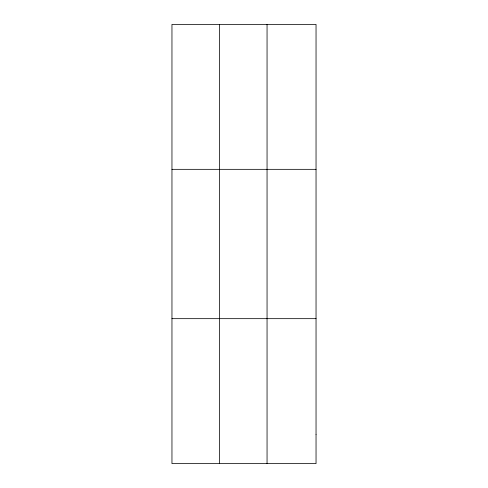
<?xml version="1.0" encoding="UTF-8"?>
<svg xmlns="http://www.w3.org/2000/svg" width="488" height="488" viewBox="0 0 488 488"><rect width="100%" height="100%" fill="white"/><g stroke="black" fill="none" stroke-linecap="round" stroke-linejoin="round"><path stroke-width="0.73" d="M219.502 463.6L219.502 24.4M267.052 463.6L267.052 24.4M171.959 169.336L316.041 169.336M171.959 318.664L316.041 318.664M316.041 434.613L316.041 463.6L171.959 463.6L171.959 24.4L316.041 24.4L316.041 434.613"/></g></svg>
